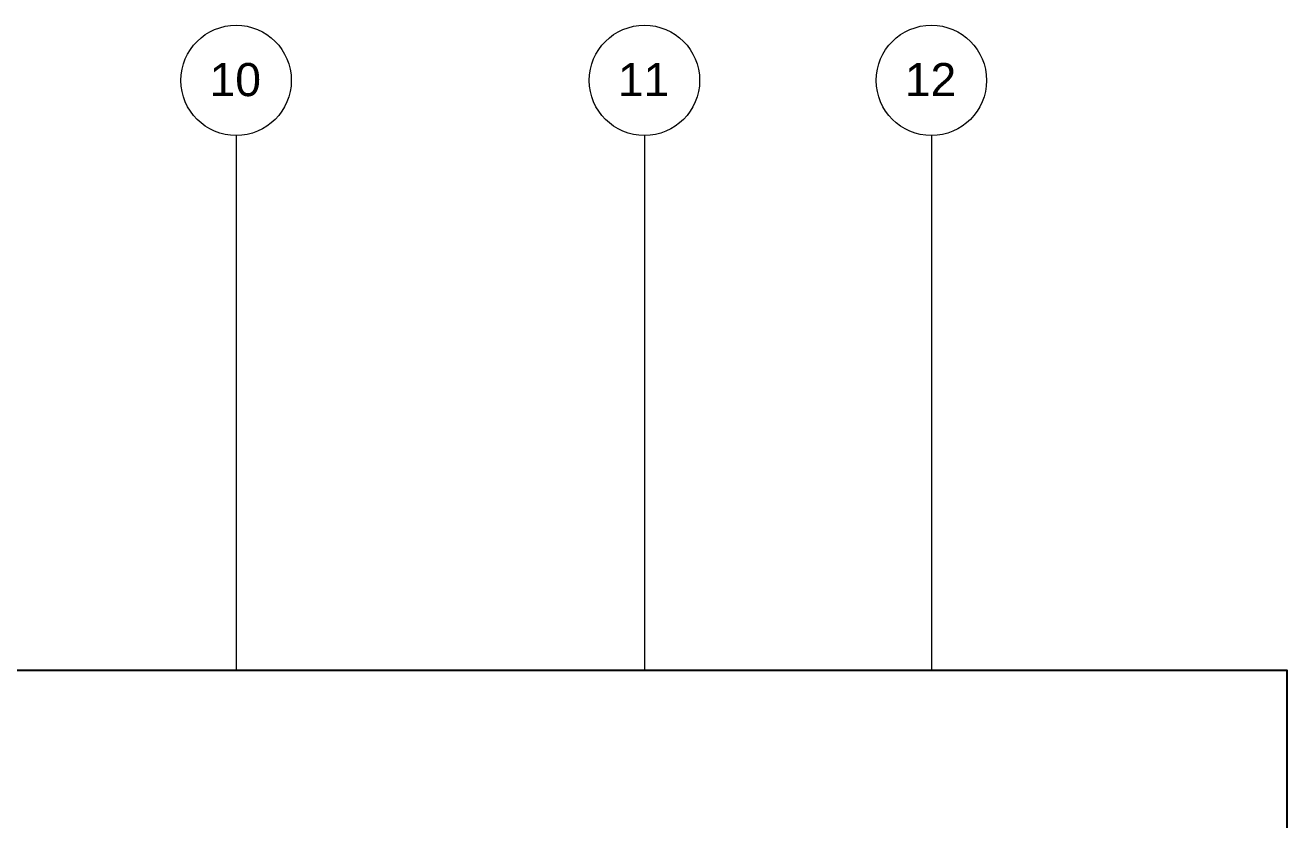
# Model space of a CAD drawing. Header units: millimetres. Extents: x -9358 to 257996, y -67499 to 9117.
# Drawn here: x 42789 to 54220, y 1915 to 9117 of the extents above; entities that cross this region are included whole.
import ezdxf

# ---------------------------------------------------------------- set-up
doc = ezdxf.new("R2010")
doc.units = ezdxf.units.MM
doc.header["$LTSCALE"] = 1000
doc.linetypes.add('Grid Line', pattern=[22.225, 12.7, -3.175, 3.175, -3.175])
for name, color, linetype, lineweight in [('A-AXS-1', 8, 'Grid Line', 9), ('A-AXS-CIR', 8, 'Continuous', 9), ('A-FLR-PAT', 8, 'Continuous', 18)]:
    doc.layers.add(name, color=color, linetype=linetype, lineweight=lineweight)
doc.styles.add('Arial_2', font='arial.ttf', dxfattribs={"height": 300})

# ---------------------------------------------------------------- blocks, each defined once
blk = doc.blocks.new('Grid - Grid Head - Circle_100-910310-01-Ground Floor Furniture Plan')
at = {"layer": 'A-AXS-CIR'}
blk.add_circle((0, 0), 5, dxfattribs=at)
blk = doc.blocks.new('G')
blk.add_lwpolyline([(-3220, 3420), (54220, 3420), (54220, -60820), (-3220, -60820)], close=True)
at = {"layer": 'A-AXS-1'}
for p, q in [((44700, 8265), (44700, 3420)), ((48400, 8265), (48400, 3420)), ((51000, 8265), (51000, 3420))]:
    blk.add_line(p, q, dxfattribs=at)
at = {"layer": 'A-FLR-PAT'}
for p, q in [((54220, 3420), (-3220, 3420)), ((54220, -60820), (54220, 3420))]:
    blk.add_line(p, q, dxfattribs=at)
at = {"layer": 'A-AXS-CIR', "xscale": 99.99999999999991, "yscale": 99.99999999999991, "zscale": 99.99999999999991, "rotation": 180}
for p in [(44700, 8765), (48400, 8765), (51000, 8765)]:
    blk.add_blockref('Grid - Grid Head - Circle_100-910310-01-Ground Floor Furniture Plan', p, dxfattribs=at)
at = {"layer": 'A-AXS-CIR', "char_height": 300, "width": 577.21, "attachment_point": 1, "style": 'Arial_2'}
for s, insert in [('10', (44459, 8922)), ('11', (48159, 8922)), ('12', (50759, 8922))]:
    blk.add_mtext(s, dxfattribs=dict(at, insert=insert))

msp = doc.modelspace()

# ---------------------------------------------------------------- block references
msp.add_blockref('G', (0, -148))

doc.saveas('drawing.dxf')
